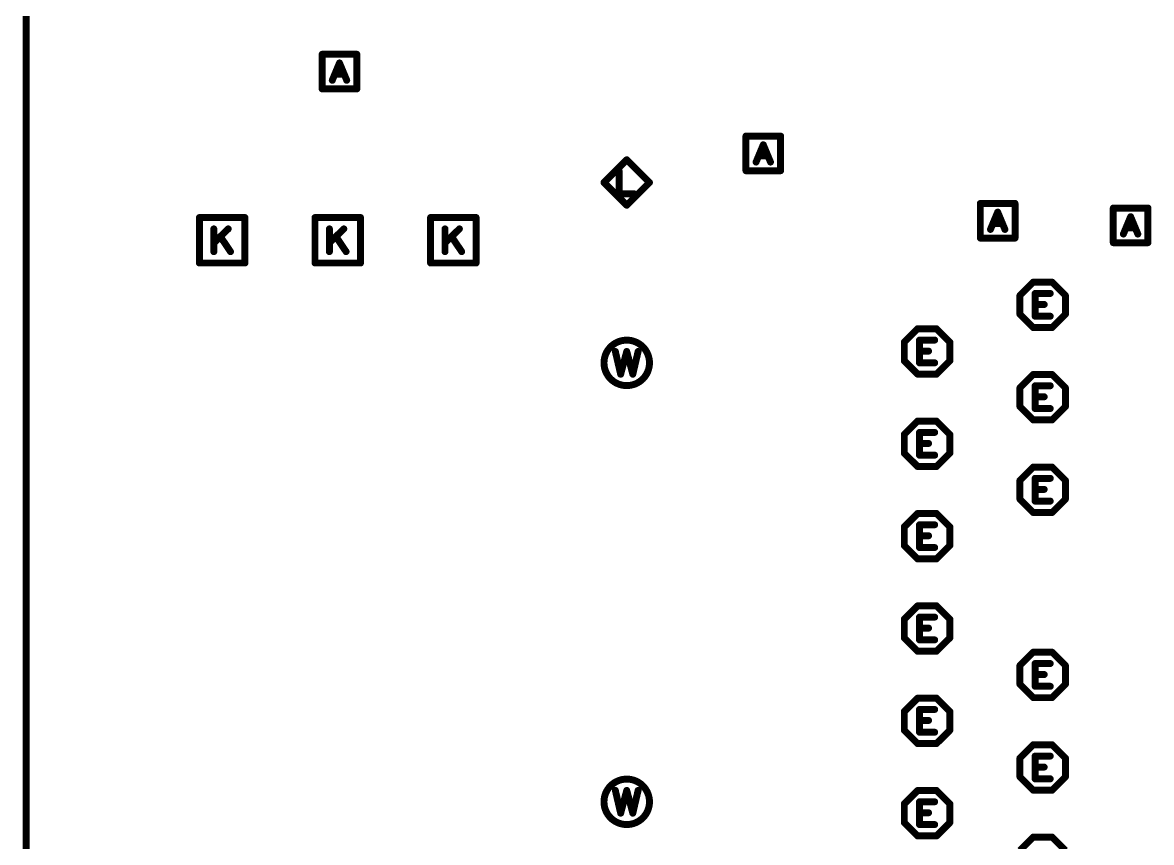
# Model space of a CAD drawing. Extents: x -14.2 to 19.9, y -5.2 to 16.9.
# Drawn here: x -0.003 to 0.974, y 1.986 to 2.695 of the extents above; entities that cross this region are included whole.
import ezdxf

# ---------------------------------------------------------------- set-up
doc = ezdxf.new("R2010")
doc.units = 0
doc.layers.get('0').update_dxf_attribs({"linetype": 'CONTINUOUS'})
doc.layers.add('FAB', color=2, linetype='CONTINUOUS')

# ---------------------------------------------------------------- blocks, each defined once
blk = doc.blocks.new('ROUND_1')
at = {"const_width": 0.003}
blk.add_lwpolyline([(-0.0015, 0, 1), (0.0015, 0, 1)], format="xyb", close=True, dxfattribs=at)

msp = doc.modelspace()

# ---------------------------------------------------------------- linework, layer by layer
at = {"layer": 'FAB', "const_width": 0.006}
for points in [[(0, 5.62996), (0, 0)], [(0.25618, 2.63785), (0.25618, 2.66785)], [(0.25618, 2.66785), (0.28618, 2.66785)], [(0.28618, 2.66785), (0.28618, 2.63785)], [(0.26493, 2.64535), (0.27118, 2.66035)], [(0.27118, 2.66035), (0.27743, 2.64535)], [(0.27518, 2.6506), (0.26718, 2.6506)], [(0.28618, 2.63785), (0.25618, 2.63785)], [(0.6228, 2.56705), (0.6228, 2.59705)], [(0.6228, 2.59705), (0.6528, 2.59705)], [(0.6528, 2.59705), (0.6528, 2.56705)], [(0.63155, 2.57455), (0.6378, 2.58955)], [(0.6378, 2.58955), (0.64405, 2.57455)], [(0.49999, 2.55687), (0.51967, 2.57655)], [(0.51967, 2.57655), (0.53935, 2.55687)], [(0.6418, 2.5798), (0.6338, 2.5798)], [(0.5131, 2.56673), (0.5131, 2.54703)], [(0.6528, 2.56705), (0.6228, 2.56705)], [(0.51967, 2.53719), (0.49999, 2.55687)], [(0.53935, 2.55687), (0.51967, 2.53719)], [(0.5131, 2.54703), (0.52624, 2.54703)], [(0.8256, 2.50875), (0.8256, 2.53875)], [(0.8256, 2.53875), (0.8556, 2.53875)], [(0.8556, 2.53875), (0.8556, 2.50875)], [(0.14999, 2.48719), (0.14999, 2.52655)], [(0.14999, 2.52655), (0.18935, 2.52655)], [(0.18935, 2.52655), (0.18935, 2.48719)], [(0.24999, 2.48719), (0.24999, 2.52655)], [(0.24999, 2.52655), (0.28935, 2.52655)], [(0.28935, 2.52655), (0.28935, 2.48719)], [(0.34998, 2.48719), (0.34998, 2.52655)], [(0.34998, 2.52655), (0.38935, 2.52655)], [(0.38935, 2.52655), (0.38935, 2.48719)], [(0.83435, 2.51625), (0.8406, 2.53125)], [(0.8406, 2.53125), (0.84685, 2.51625)], [(0.94059, 2.50475), (0.94059, 2.53475)], [(0.94059, 2.53475), (0.97059, 2.53475)], [(0.94934, 2.51225), (0.95559, 2.52725)], [(0.95559, 2.52725), (0.96184, 2.51225)], [(0.97059, 2.53475), (0.97059, 2.50475)], [(0.16245, 2.49703), (0.16245, 2.51673)], [(0.17492, 2.51673), (0.16245, 2.50458)], [(0.26245, 2.49703), (0.26245, 2.51673)], [(0.27492, 2.51673), (0.26245, 2.50458)], [(0.36245, 2.49703), (0.36245, 2.51673)], [(0.37492, 2.51673), (0.36245, 2.50458)], [(0.8446, 2.5215), (0.8366, 2.5215)], [(0.95959, 2.5175), (0.95159, 2.5175)], [(0.17689, 2.49703), (0.16803, 2.51016)], [(0.27689, 2.49703), (0.26803, 2.51016)], [(0.37689, 2.49703), (0.36803, 2.51016)], [(0.8556, 2.50875), (0.8256, 2.50875)], [(0.97059, 2.50475), (0.94059, 2.50475)], [(0.18935, 2.48719), (0.14999, 2.48719)], [(0.28935, 2.48719), (0.24999, 2.48719)], [(0.38935, 2.48719), (0.34998, 2.48719)], [(0.87136, 2.47064), (0.85983, 2.45911)], [(0.88766, 2.47064), (0.87136, 2.47064)], [(0.89919, 2.45911), (0.88766, 2.47064)], [(0.85983, 2.45911), (0.85983, 2.44281)], [(0.87294, 2.44112), (0.87294, 2.46082)], [(0.87294, 2.46082), (0.88608, 2.46082)], [(0.89919, 2.44281), (0.89919, 2.45911)], [(0.88082, 2.4513), (0.87294, 2.4513)], [(0.85983, 2.44281), (0.87136, 2.43128)], [(0.88608, 2.44112), (0.87294, 2.44112)], [(0.88766, 2.43128), (0.89919, 2.44281)], [(0.77136, 2.43029), (0.75983, 2.41876)], [(0.78766, 2.43029), (0.77136, 2.43029)], [(0.79919, 2.41876), (0.78766, 2.43029)], [(0.87136, 2.43128), (0.88766, 2.43128)], [(0.77294, 2.40077), (0.77294, 2.42047)], [(0.77294, 2.42047), (0.78608, 2.42047)], [(0.50982, 2.41062), (0.51442, 2.39092)], [(0.51442, 2.39092), (0.51967, 2.41062)], [(0.51967, 2.41062), (0.52492, 2.39092)], [(0.52492, 2.39092), (0.52952, 2.41062)], [(0.75983, 2.41876), (0.75983, 2.40246)], [(0.78082, 2.41095), (0.77294, 2.41095)], [(0.79919, 2.40246), (0.79919, 2.41876)], [(0.75983, 2.40246), (0.77136, 2.39093)], [(0.78608, 2.40077), (0.77294, 2.40077)], [(0.78766, 2.39093), (0.79919, 2.40246)], [(0.77136, 2.39093), (0.78766, 2.39093)], [(0.87136, 2.39072), (0.85983, 2.37919)], [(0.88766, 2.39072), (0.87136, 2.39072)], [(0.89919, 2.37919), (0.88766, 2.39072)], [(0.87294, 2.3612), (0.87294, 2.3809)], [(0.87294, 2.3809), (0.88608, 2.3809)], [(0.85983, 2.37919), (0.85983, 2.36289)], [(0.88082, 2.37138), (0.87294, 2.37138)], [(0.89919, 2.36289), (0.89919, 2.37919)], [(0.85983, 2.36289), (0.87136, 2.35135)], [(0.88608, 2.3612), (0.87294, 2.3612)], [(0.88766, 2.35135), (0.89919, 2.36289)], [(0.87136, 2.35135), (0.88766, 2.35135)], [(0.77136, 2.35037), (0.75983, 2.33884)], [(0.78766, 2.35037), (0.77136, 2.35037)], [(0.79919, 2.33884), (0.78766, 2.35037)], [(0.75983, 2.33884), (0.75983, 2.32254)], [(0.77294, 2.32085), (0.77294, 2.34055)], [(0.77294, 2.34055), (0.78608, 2.34055)], [(0.79919, 2.32254), (0.79919, 2.33884)], [(0.75983, 2.32254), (0.77136, 2.31101)], [(0.78082, 2.33103), (0.77294, 2.33103)], [(0.78766, 2.31101), (0.79919, 2.32254)], [(0.78608, 2.32085), (0.77294, 2.32085)], [(0.77136, 2.31101), (0.78766, 2.31101)], [(0.87136, 2.3106), (0.85983, 2.29907)], [(0.88766, 2.3106), (0.87136, 2.3106)], [(0.89919, 2.29907), (0.88766, 2.3106)], [(0.85983, 2.29907), (0.85983, 2.28277)], [(0.87294, 2.28108), (0.87294, 2.30078)], [(0.87294, 2.30078), (0.88608, 2.30078)], [(0.89919, 2.28277), (0.89919, 2.29907)], [(0.85983, 2.28277), (0.87136, 2.27123)], [(0.88082, 2.29126), (0.87294, 2.29126)], [(0.88766, 2.27123), (0.89919, 2.28277)], [(0.88608, 2.28108), (0.87294, 2.28108)], [(0.77136, 2.27044), (0.75983, 2.25891)], [(0.78766, 2.27044), (0.77136, 2.27044)], [(0.79919, 2.25891), (0.78766, 2.27044)], [(0.87136, 2.27123), (0.88766, 2.27123)], [(0.75983, 2.25891), (0.75983, 2.24261)], [(0.77294, 2.24092), (0.77294, 2.26062)], [(0.77294, 2.26062), (0.78608, 2.26062)], [(0.79919, 2.24261), (0.79919, 2.25891)], [(0.78082, 2.2511), (0.77294, 2.2511)], [(0.75983, 2.24261), (0.77136, 2.23108)], [(0.78608, 2.24092), (0.77294, 2.24092)], [(0.78766, 2.23108), (0.79919, 2.24261)], [(0.77136, 2.23108), (0.78766, 2.23108)], [(0.77136, 2.19052), (0.75983, 2.17899)], [(0.78766, 2.19052), (0.77136, 2.19052)], [(0.79919, 2.17899), (0.78766, 2.19052)], [(0.75983, 2.17899), (0.75983, 2.16269)], [(0.77294, 2.161), (0.77294, 2.1807)], [(0.77294, 2.1807), (0.78608, 2.1807)], [(0.79919, 2.16269), (0.79919, 2.17899)], [(0.78082, 2.17118), (0.77294, 2.17118)], [(0.75983, 2.16269), (0.77136, 2.15116)], [(0.78608, 2.161), (0.77294, 2.161)], [(0.78766, 2.15116), (0.79919, 2.16269)], [(0.77136, 2.15116), (0.78766, 2.15116)], [(0.87136, 2.15037), (0.85983, 2.13884)], [(0.88766, 2.15037), (0.87136, 2.15037)], [(0.89919, 2.13884), (0.88766, 2.15037)], [(0.85983, 2.13884), (0.85983, 2.12254)], [(0.87294, 2.12085), (0.87294, 2.14055)], [(0.87294, 2.14055), (0.88608, 2.14055)], [(0.89919, 2.12254), (0.89919, 2.13884)], [(0.88082, 2.13103), (0.87294, 2.13103)], [(0.85983, 2.12254), (0.87136, 2.11101)], [(0.88608, 2.12085), (0.87294, 2.12085)], [(0.88766, 2.11101), (0.89919, 2.12254)], [(0.77136, 2.1106), (0.75983, 2.09907)], [(0.78766, 2.1106), (0.77136, 2.1106)], [(0.79919, 2.09907), (0.78766, 2.1106)], [(0.87136, 2.11101), (0.88766, 2.11101)], [(0.75983, 2.09907), (0.75983, 2.08277)], [(0.77294, 2.08108), (0.77294, 2.10078)], [(0.77294, 2.10078), (0.78608, 2.10078)], [(0.79919, 2.08277), (0.79919, 2.09907)], [(0.78082, 2.09126), (0.77294, 2.09126)], [(0.75983, 2.08277), (0.77136, 2.07124)], [(0.78608, 2.08108), (0.77294, 2.08108)], [(0.78766, 2.07124), (0.79919, 2.08277)], [(0.77136, 2.07124), (0.78766, 2.07124)], [(0.87136, 2.07025), (0.85983, 2.05872)], [(0.88766, 2.07025), (0.87136, 2.07025)], [(0.89919, 2.05872), (0.88766, 2.07025)], [(0.85983, 2.05872), (0.85983, 2.04242)], [(0.87294, 2.04073), (0.87294, 2.06043)], [(0.87294, 2.06043), (0.88608, 2.06043)], [(0.89919, 2.04242), (0.89919, 2.05872)], [(0.88082, 2.05091), (0.87294, 2.05091)], [(0.85983, 2.04242), (0.87136, 2.03089)], [(0.88608, 2.04073), (0.87294, 2.04073)], [(0.88766, 2.03089), (0.89919, 2.04242)], [(0.50982, 2.0307), (0.51442, 2.011)], [(0.51442, 2.011), (0.51967, 2.0307)], [(0.51967, 2.0307), (0.52492, 2.011)], [(0.52492, 2.011), (0.52952, 2.0307)], [(0.77136, 2.03068), (0.75983, 2.01915)], [(0.78766, 2.03068), (0.77136, 2.03068)], [(0.79919, 2.01915), (0.78766, 2.03068)], [(0.87136, 2.03089), (0.88766, 2.03089)], [(0.75983, 2.01915), (0.75983, 2.00285)], [(0.77294, 2.00116), (0.77294, 2.02086)], [(0.77294, 2.02086), (0.78608, 2.02086)], [(0.79919, 2.00285), (0.79919, 2.01915)], [(0.78082, 2.01134), (0.77294, 2.01134)], [(0.75983, 2.00285), (0.77136, 1.99131)], [(0.78608, 2.00116), (0.77294, 2.00116)], [(0.78766, 1.99131), (0.79919, 2.00285)], [(0.77136, 1.99131), (0.78766, 1.99131)], [(0.87136, 1.99033), (0.85983, 1.9788)], [(0.88766, 1.99033), (0.87136, 1.99033)], [(0.89919, 1.9788), (0.88766, 1.99033)]]:
    msp.add_lwpolyline(points, dxfattribs=at)
for points in [[(0.49999, 2.40076, 1), (0.53936, 2.40076, 1)], [(0.49999, 2.02084, 1), (0.53936, 2.02084, 1)]]:
    msp.add_lwpolyline(points, format="xyb", close=True, dxfattribs=at)

# ---------------------------------------------------------------- block references
at = {"layer": 'FAB'}
for p in [(0.25618, 2.66785), (0.25618, 2.66785), (0.28618, 2.66785), (0.28618, 2.66785), (0.27118, 2.66035), (0.27118, 2.66035), (0.26493, 2.64535), (0.26718, 2.6506), (0.27518, 2.6506), (0.27743, 2.64535), (0.25618, 2.63785), (0.25618, 2.63785), (0.28618, 2.63785), (0.28618, 2.63785), (0.6228, 2.59705), (0.6228, 2.59705), (0.6528, 2.59705), (0.6528, 2.59705), (0.6378, 2.58955), (0.6378, 2.58955), (0.51967, 2.57655), (0.51967, 2.57655), (0.6338, 2.5798), (0.6418, 2.5798), (0.5131, 2.56673), (0.6228, 2.56705), (0.6228, 2.56705), (0.63155, 2.57455), (0.64405, 2.57455), (0.6528, 2.56705), (0.6528, 2.56705), (0.49999, 2.55687), (0.49999, 2.55687), (0.53935, 2.55687), (0.53935, 2.55687), (0.5131, 2.54703), (0.5131, 2.54703), (0.52624, 2.54703), (0.51967, 2.53719), (0.51967, 2.53719), (0.8256, 2.53875), (0.8256, 2.53875), (0.8556, 2.53875), (0.8556, 2.53875), (0.14999, 2.52655), (0.14999, 2.52655), (0.18935, 2.52655), (0.18935, 2.52655), (0.24999, 2.52655), (0.24999, 2.52655), (0.28935, 2.52655), (0.28935, 2.52655), (0.34998, 2.52655), (0.34998, 2.52655), (0.38935, 2.52655), (0.38935, 2.52655), (0.8406, 2.53125), (0.8406, 2.53125), (0.94059, 2.53475), (0.94059, 2.53475), (0.95559, 2.52725), (0.95559, 2.52725), (0.97059, 2.53475), (0.97059, 2.53475), (0.16245, 2.51673), (0.17492, 2.51673), (0.26245, 2.51673), (0.27492, 2.51673), (0.36245, 2.51673), (0.37492, 2.51673), (0.8366, 2.5215), (0.8446, 2.5215), (0.95159, 2.5175), (0.95959, 2.5175), (0.16803, 2.51016), (0.26803, 2.51016), (0.36803, 2.51016), (0.8256, 2.50875), (0.8256, 2.50875), (0.83435, 2.51625), (0.84685, 2.51625), (0.8556, 2.50875), (0.8556, 2.50875), (0.94934, 2.51225), (0.96184, 2.51225), (0.16245, 2.50458), (0.26245, 2.50458), (0.36245, 2.50458), (0.94059, 2.50475), (0.94059, 2.50475), (0.97059, 2.50475), (0.97059, 2.50475), (0.16245, 2.49703), (0.17689, 2.49703), (0.26245, 2.49703), (0.27689, 2.49703), (0.36245, 2.49703), (0.37689, 2.49703), (0.14999, 2.48719), (0.14999, 2.48719), (0.18935, 2.48719), (0.18935, 2.48719), (0.24999, 2.48719), (0.24999, 2.48719), (0.28935, 2.48719), (0.28935, 2.48719), (0.34998, 2.48719), (0.34998, 2.48719), (0.38935, 2.48719), (0.38935, 2.48719), (0.87136, 2.47064), (0.87136, 2.47064), (0.88766, 2.47064), (0.88766, 2.47064), (0.85983, 2.45911), (0.85983, 2.45911), (0.87294, 2.46082), (0.87294, 2.46082), (0.88608, 2.46082), (0.89919, 2.45911), (0.89919, 2.45911), (0.87294, 2.4513), (0.88082, 2.4513), (0.85983, 2.44281), (0.85983, 2.44281), (0.87294, 2.44112), (0.87294, 2.44112), (0.88608, 2.44112), (0.89919, 2.44281), (0.89919, 2.44281), (0.77136, 2.43029), (0.77136, 2.43029), (0.78766, 2.43029), (0.78766, 2.43029), (0.87136, 2.43128), (0.87136, 2.43128), (0.88766, 2.43128), (0.88766, 2.43128), (0.77294, 2.42047), (0.77294, 2.42047), (0.78608, 2.42047), (0.50982, 2.41062), (0.51967, 2.41062), (0.51967, 2.41062), (0.52952, 2.41062), (0.75983, 2.41876), (0.75983, 2.41876), (0.77294, 2.41095), (0.78082, 2.41095), (0.79919, 2.41876), (0.79919, 2.41876), (0.75983, 2.40246), (0.75983, 2.40246), (0.77294, 2.40077), (0.77294, 2.40077), (0.78608, 2.40077), (0.79919, 2.40246), (0.79919, 2.40246), (0.51442, 2.39092), (0.51442, 2.39092), (0.52492, 2.39092), (0.52492, 2.39092), (0.77136, 2.39093), (0.77136, 2.39093), (0.78766, 2.39093), (0.78766, 2.39093), (0.87136, 2.39072), (0.87136, 2.39072), (0.88766, 2.39072), (0.88766, 2.39072), (0.87294, 2.3809), (0.87294, 2.3809), (0.88608, 2.3809), (0.85983, 2.37919), (0.85983, 2.37919), (0.87294, 2.37138), (0.88082, 2.37138), (0.89919, 2.37919), (0.89919, 2.37919), (0.85983, 2.36289), (0.85983, 2.36289), (0.87294, 2.3612), (0.87294, 2.3612), (0.88608, 2.3612), (0.89919, 2.36289), (0.89919, 2.36289), (0.87136, 2.35135), (0.87136, 2.35135), (0.88766, 2.35135), (0.88766, 2.35135), (0.77136, 2.35037), (0.77136, 2.35037), (0.78766, 2.35037), (0.78766, 2.35037), (0.75983, 2.33884), (0.75983, 2.33884), (0.77294, 2.34055), (0.77294, 2.34055), (0.78608, 2.34055), (0.79919, 2.33884), (0.79919, 2.33884), (0.75983, 2.32254), (0.75983, 2.32254), (0.77294, 2.33103), (0.78082, 2.33103), (0.79919, 2.32254), (0.79919, 2.32254), (0.77294, 2.32085), (0.77294, 2.32085), (0.78608, 2.32085), (0.77136, 2.31101), (0.77136, 2.31101), (0.78766, 2.31101), (0.78766, 2.31101), (0.87136, 2.3106), (0.87136, 2.3106), (0.88766, 2.3106), (0.88766, 2.3106), (0.85983, 2.29907), (0.85983, 2.29907), (0.87294, 2.30078), (0.87294, 2.30078), (0.88608, 2.30078), (0.89919, 2.29907), (0.89919, 2.29907), (0.85983, 2.28277), (0.85983, 2.28277), (0.87294, 2.29126), (0.88082, 2.29126), (0.89919, 2.28277), (0.89919, 2.28277), (0.87294, 2.28108), (0.87294, 2.28108), (0.88608, 2.28108), (0.77136, 2.27044), (0.77136, 2.27044), (0.78766, 2.27044), (0.78766, 2.27044), (0.87136, 2.27123), (0.87136, 2.27123), (0.88766, 2.27123), (0.88766, 2.27123), (0.75983, 2.25891), (0.75983, 2.25891), (0.77294, 2.26062), (0.77294, 2.26062), (0.78608, 2.26062), (0.79919, 2.25891), (0.79919, 2.25891), (0.77294, 2.2511), (0.78082, 2.2511), (0.75983, 2.24261), (0.75983, 2.24261), (0.77294, 2.24092), (0.77294, 2.24092), (0.78608, 2.24092), (0.79919, 2.24261), (0.79919, 2.24261), (0.77136, 2.23108), (0.77136, 2.23108), (0.78766, 2.23108), (0.78766, 2.23108), (0.77136, 2.19052), (0.77136, 2.19052), (0.78766, 2.19052), (0.78766, 2.19052), (0.75983, 2.17899), (0.75983, 2.17899), (0.77294, 2.1807), (0.77294, 2.1807), (0.78608, 2.1807), (0.79919, 2.17899), (0.79919, 2.17899), (0.77294, 2.17118), (0.78082, 2.17118), (0.75983, 2.16269), (0.75983, 2.16269), (0.77294, 2.161), (0.77294, 2.161), (0.78608, 2.161), (0.79919, 2.16269), (0.79919, 2.16269), (0.77136, 2.15116), (0.77136, 2.15116), (0.78766, 2.15116), (0.78766, 2.15116), (0.87136, 2.15037), (0.87136, 2.15037), (0.88766, 2.15037), (0.88766, 2.15037), (0.85983, 2.13884), (0.85983, 2.13884), (0.87294, 2.14055), (0.87294, 2.14055), (0.88608, 2.14055), (0.89919, 2.13884), (0.89919, 2.13884), (0.87294, 2.13103), (0.88082, 2.13103), (0.85983, 2.12254), (0.85983, 2.12254), (0.87294, 2.12085), (0.87294, 2.12085), (0.88608, 2.12085), (0.89919, 2.12254), (0.89919, 2.12254), (0.77136, 2.1106), (0.77136, 2.1106), (0.78766, 2.1106), (0.78766, 2.1106), (0.87136, 2.11101), (0.87136, 2.11101), (0.88766, 2.11101), (0.88766, 2.11101), (0.75983, 2.09907), (0.75983, 2.09907), (0.77294, 2.10078), (0.77294, 2.10078), (0.78608, 2.10078), (0.79919, 2.09907), (0.79919, 2.09907), (0.77294, 2.09126), (0.78082, 2.09126), (0.75983, 2.08277), (0.75983, 2.08277), (0.77294, 2.08108), (0.77294, 2.08108), (0.78608, 2.08108), (0.79919, 2.08277), (0.79919, 2.08277), (0.77136, 2.07124), (0.77136, 2.07124), (0.78766, 2.07124), (0.78766, 2.07124), (0.87136, 2.07025), (0.87136, 2.07025), (0.88766, 2.07025), (0.88766, 2.07025), (0.85983, 2.05872), (0.85983, 2.05872), (0.87294, 2.06043), (0.87294, 2.06043), (0.88608, 2.06043), (0.89919, 2.05872), (0.89919, 2.05872), (0.87294, 2.05091), (0.88082, 2.05091), (0.85983, 2.04242), (0.85983, 2.04242), (0.87294, 2.04073), (0.87294, 2.04073), (0.88608, 2.04073), (0.89919, 2.04242), (0.89919, 2.04242), (0.50982, 2.0307), (0.51967, 2.0307), (0.51967, 2.0307), (0.52952, 2.0307), (0.77136, 2.03068), (0.77136, 2.03068), (0.78766, 2.03068), (0.78766, 2.03068), (0.87136, 2.03089), (0.87136, 2.03089), (0.88766, 2.03089), (0.88766, 2.03089), (0.75983, 2.01915), (0.75983, 2.01915), (0.77294, 2.02086), (0.77294, 2.02086), (0.78608, 2.02086), (0.79919, 2.01915), (0.79919, 2.01915), (0.51442, 2.011), (0.51442, 2.011), (0.52492, 2.011), (0.52492, 2.011), (0.77294, 2.01134), (0.78082, 2.01134), (0.75983, 2.00285), (0.75983, 2.00285), (0.77294, 2.00116), (0.77294, 2.00116), (0.78608, 2.00116), (0.79919, 2.00285), (0.79919, 2.00285), (0.77136, 1.99131), (0.77136, 1.99131), (0.78766, 1.99131), (0.78766, 1.99131), (0.87136, 1.99033), (0.87136, 1.99033), (0.88766, 1.99033), (0.88766, 1.99033)]:
    msp.add_blockref('ROUND_1', p, dxfattribs=at)

doc.saveas('drawing.dxf')
